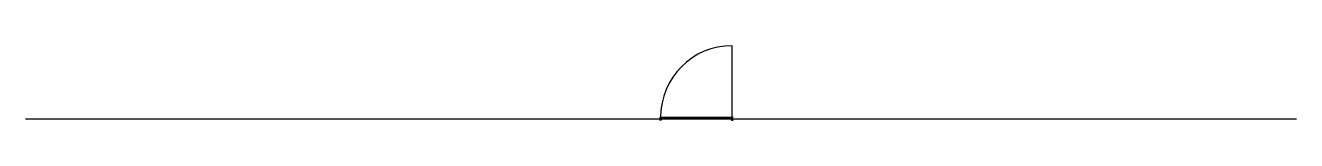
# Model space of a CAD drawing. Units: millimetres at full size, sheet at 1:100. Extents: x -15551 to 15061, y -3525 to -1735.
import ezdxf

# ---------------------------------------------------------------- set-up
doc = ezdxf.new("R2010")
doc.units = ezdxf.units.MM
doc.header["$LTSCALE"] = 100
doc.layers.add('0-0', color=7, linetype='Continuous')

msp = doc.modelspace()

# ---------------------------------------------------------------- linework, layer by layer
at = {"layer": '0-0', "color": 4}
msp.add_line((1465.1, -3454.8), (1465.1, -1734.8), dxfattribs=at)
at = {"layer": '0-0'}
for p, q in [((-15551, -3489.8), (15061.2, -3489.8)), ((1465.1, -3454.8), (-254.9, -3454.8)), ((-254.9, -3454.8), (-254.9, -3484.8)), ((1465.1, -3484.8), (-254.9, -3484.8)), ((1465.1, -3454.8), (1465.1, -3484.8))]:
    msp.add_line(p, q, dxfattribs=at)
for points in [[(-279.9, -3454.8), (-259.9, -3454.8), (-259.9, -3489.8), (-244.9, -3489.8), (-244.9, -3524.8), (-279.9, -3524.8)], [(1490.1, -3454.8), (1470.1, -3454.8), (1470.1, -3489.8), (1455.1, -3489.8), (1455.1, -3524.8), (1490.1, -3524.8)]]:
    msp.add_lwpolyline(points, dxfattribs=at)
at = {"layer": '0-0', "color": 4}
msp.add_arc((1465.1, -3454.8), 1720, 90, 180, dxfattribs=at)

doc.saveas('drawing.dxf')
